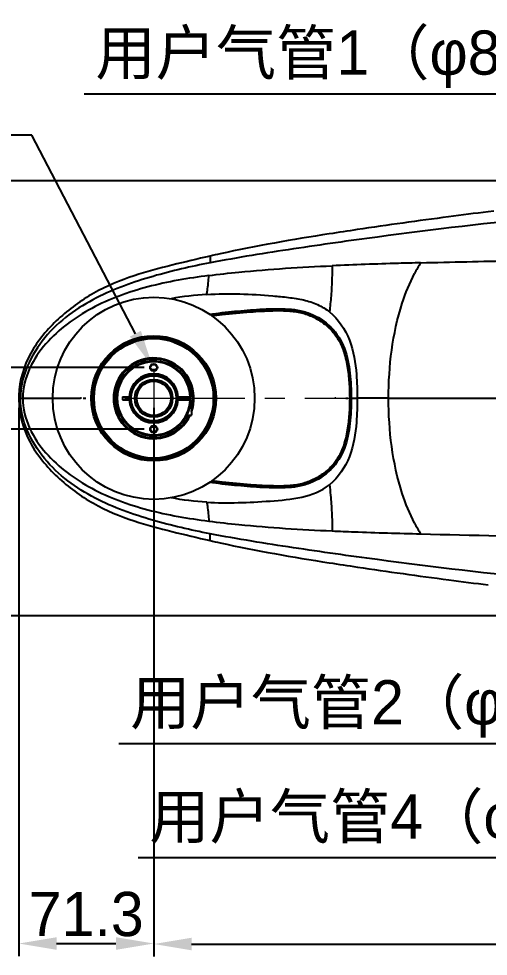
# Model space of a CAD drawing. Header units: millimetres. Extents: x 4086 to 8300, y 123 to 1549.
# Drawn here: x 6651.9 to 6726.3, y 581.5 to 730 of the extents above; entities that cross this region are included whole.
import ezdxf
from ezdxf import colors
from ezdxf.entities.mleader import LeaderData, LeaderLine
from ezdxf.math import Vec2, Vec3

# ---------------------------------------------------------------- set-up
doc = ezdxf.new("R2010")
doc.units = ezdxf.units.MM
doc.linetypes.add('CENTER2', pattern=[28.575, 19.05, -3.175, 3.175, -3.175])
doc.layers.add('中心线层', color=7, linetype='CENTER2', lineweight=0)
doc.layers.add('轮廓实线层', color=7, linetype='Continuous', lineweight=30)
doc.layers.add('尺寸标注', color=7, linetype='Continuous')
doc.styles.add('思源黑', font='SourceHanSansCN-Normal.ttf')
doc.dimstyles.new('尺寸标注_3_10比例', dxfattribs={"dimtxt": 7, "dimasz": 6, "dimexe": 2, "dimexo": 1.5, "dimgap": 1, "dimtad": 1, "dimdec": 1, "dimlfac": 3.333333, "dimdsep": 46, "dimtxsty": '思源黑', "dimcen": 0.09, "dimadec": 0, "dimazin": 0, "dimtp": 0.01, "dimtm": 0.01, "dimtfac": 1, "dimtdec": 1, "dimtofl": 0, "dimtmove": 0, "dimatfit": 3, "dimfxl": 0, "dimtolj": 1, "dimarcsym": 0})

# ---------------------------------------------------------------- blocks, each defined once
blk = doc.blocks.new('*D1402')
at = {"layer": 'Defpoints', "color": 0}
for p in [(6651.86, 669.87), (6673.26, 669.87), (6673.26, 583.54)]:
    blk.add_point(p, dxfattribs=at)
at = {"layer": '轮廓实线层', "color": 0, "lineweight": -2}
for p, q in [((6651.86, 668.37), (6651.86, 581.54)), ((6673.26, 668.37), (6673.26, 581.54)), ((6657.86, 583.54), (6667.26, 583.54))]:
    blk.add_line(p, q, dxfattribs=at)
at = {"layer": '轮廓实线层', "color": 0}
for points in [[(6657.86, 584.54), (6657.86, 582.54), (6651.86, 583.54)], [(6667.26, 582.54), (6667.26, 584.54), (6673.26, 583.54)]]:
    blk.add_solid(points, dxfattribs=at)
at = {"layer": '轮廓实线层', "color": 0, "insert": (6662.56, 588.17), "char_height": 7, "attachment_point": 5, "style": '思源黑'}
blk.add_mtext('\\A1;71.3', dxfattribs=at)
blk = doc.blocks.new('*D1403')
at = {"layer": 'Defpoints', "color": 0}
for p in [(6673.26, 669.87), (6808.26, 669.87), (6808.26, 583.46)]:
    blk.add_point(p, dxfattribs=at)
at = {"layer": '轮廓实线层', "color": 0, "lineweight": -2}
for p, q in [((6673.26, 668.37), (6673.26, 581.46)), ((6808.26, 668.37), (6808.26, 581.46)), ((6679.26, 583.46), (6802.26, 583.46))]:
    blk.add_line(p, q, dxfattribs=at)
at = {"layer": '轮廓实线层', "color": 0}
for points in [[(6679.26, 584.46), (6679.26, 582.46), (6673.26, 583.46)], [(6802.26, 582.46), (6802.26, 584.46), (6808.26, 583.46)]]:
    blk.add_solid(points, dxfattribs=at)
at = {"layer": '轮廓实线层', "color": 0, "insert": (6740.76, 588.09), "char_height": 7, "attachment_point": 5, "style": '思源黑'}
blk.add_mtext('\\A1;450', dxfattribs=at)
blk = doc.blocks.new('*D1413')
at = {"layer": 'Defpoints', "color": 0}
for p in [(6790.18, 704.31), (6595.76, 635.43), (6790.18, 635.43)]:
    blk.add_point(p, dxfattribs=at)
at = {"layer": '轮廓实线层', "color": 0, "lineweight": -2}
for p, q in [((6788.68, 704.31), (6593.76, 704.31)), ((6595.76, 698.31), (6595.76, 641.43)), ((6788.68, 635.43), (6593.76, 635.43))]:
    blk.add_line(p, q, dxfattribs=at)
at = {"layer": '轮廓实线层', "color": 0}
for points in [[(6596.76, 698.31), (6594.76, 698.31), (6595.76, 704.31)], [(6594.76, 641.43), (6596.76, 641.43), (6595.76, 635.43)]]:
    blk.add_solid(points, dxfattribs=at)
at = {"layer": '轮廓实线层', "color": 0, "insert": (6591.13, 669.87), "char_height": 7, "attachment_point": 5, "rotation": 90, "style": '思源黑'}
blk.add_mtext('\\A1;229.6', dxfattribs=at)
blk = doc.blocks.new('*D1632')
at = {"color": 0, "lineweight": -2}
for p, q in [((6633.83, 680.74), (6633.83, 686.74)), ((6671.76, 674.74), (6631.83, 674.74)), ((6671.76, 664.99), (6631.83, 664.99)), ((6633.83, 658.99), (6633.83, 633.46))]:
    blk.add_line(p, q, dxfattribs=at)
at = {"color": 0}
for points in [[(6632.83, 680.74), (6634.83, 680.74), (6633.83, 674.74)], [(6634.83, 658.99), (6632.83, 658.99), (6633.83, 664.99)]]:
    blk.add_solid(points, dxfattribs=at)
at = {"layer": 'Defpoints', "color": 0}
for p in [(6673.26, 674.74), (6633.83, 664.99), (6673.26, 664.99)]:
    blk.add_point(p, dxfattribs=at)
at = {"color": 0, "insert": (6629.2, 643.23), "char_height": 7, "attachment_point": 5, "rotation": 90, "style": '思源黑'}
blk.add_mtext('\\A1;32.5', dxfattribs=at)

msp = doc.modelspace()

# ---------------------------------------------------------------- linework, layer by layer
for p, q in [((6727.157, 699.513), (6726.266, 699.403)), ((6682.205, 692.391), (6682.201, 691.322)), ((6651.863, 669.869), (6652.115, 669.869)), ((6652.116, 669.87), (6652.506, 669.868)), ((6652.506, 669.869), (6657.655, 669.869)), ((6657.654, 669.869), (6661.637, 669.869)), ((6661.787, 669.869), (6661.637, 669.869)), ((6662.098, 669.869), (6662.498, 669.869)), ((6668.305, 670.094), (6668.305, 669.644)), ((6668.305, 670.094), (6669.512, 670.094)), ((6668.305, 669.644), (6669.512, 669.644)), ((6676.999, 670.094), (6679.176, 670.094)), ((6676.999, 669.644), (6679.176, 669.644)), ((6677.604, 670.094), (6677.604, 669.644)), ((6678.804, 670.094), (6678.804, 669.644)), ((6702.109, 669.869), (6701.959, 669.869)), ((6703.694, 669.869), (6704.093, 669.869)), ((6704.507, 669.869), (6704.58, 669.869)), ((6704.579, 669.869), (6705.522, 669.869)), ((6710.476, 669.869), (6739.354, 669.869)), ((6678.987, 668.369), (6679.254, 668.369)), ((6679.254, 668.369), (6679.254, 667.214)), ((6678.529, 667.169), (6679.209, 667.169)), ((6678.552, 667.214), (6679.254, 667.214)), ((6679.209, 667.169), (6679.254, 667.214)), ((6682.205, 647.347), (6682.202, 648.416))]:
    msp.add_line(p, q)
for centre, radius in [((6673.255, 669.869), 16.002), ((6673.255, 669.869), 9.915), ((6673.255, 669.869), 9.75), ((6673.255, 669.869), 9.6), ((6673.255, 669.869), 9.45), ((6673.255, 674.744), 0.585), ((6673.255, 674.744), 0.495), ((6673.255, 669.869), 3.75), ((6673.255, 669.869), 3.577), ((6673.255, 669.869), 3), ((6673.255, 669.869), 2.7), ((6673.255, 669.869), 2.7), ((6673.255, 664.994), 0.585), ((6673.255, 664.994), 0.495)]:
    msp.add_circle(centre, radius)
for centre, radius, start, end in [((6838.697, -207.771), 914.115, 97.064953, 97.460324), ((6826.991, -120.444), 826.007, 97.441723, 98.456401), ((6802.568, 44.739), 659.028, 98.468062, 98.858495), ((6731.793, 474.365), 223.597, 102.40054, 102.8133), ((6737.947, 677.501), 26.301, 148.2835, 152.57074), ((6673.255, 669.869), 6.39, 339.87988, 335.00152), ((6673.255, 669.869), 6.3, 342.2489, 334.62161), ((6673.255, 669.869), 6.225, 344.54987, 334.2939), ((6673.255, 669.869), 5.925, 2.17631, 357.82369), ((6673.255, 669.869), 5.775, 2.23287, 357.76713), ((6673.255, 669.869), 4.53, 85.68471, 94.31529), ((6673.255, 669.869), 3.9, 3.30736, 176.69264), ((6665.831, 669.866), 13.968, 177.93243, 179.5892), ((6665.822, 669.872), 13.959, 179.58933, 180.81505), ((6673.255, 669.869), 4.53, 177.15274, 182.84735), ((6673.255, 669.869), 3.93, 176.718, 183.282), ((6673.255, 669.869), 3.9, 183.30736, 356.69264), ((6673.255, 669.869), 3.93, 356.718, 3.282), ((6673.255, 669.869), 4.53, 265.68469, 274.31531), ((6737.782, 662.143), 26.111, 207.41503, 211.73337), ((6731.765, 865.251), 223.472, 257.18671, 257.59927), ((6803.153, 1298.929), 663.002, 261.144952, 261.533234), ((6826.774, 1458.579), 824.39, 261.543166, 262.560022), ((6839.078, 1550.7), 917.329, 262.543026, 262.937564)]:
    msp.add_arc(centre, radius, start, end)
for points, knots in [([(6790.159, 701.609), (6785.595, 701.708), (6776.468, 701.593), (6758.277, 700.677), (6735.68, 698.71), (6713.224, 696.083), (6695.424, 693.567), (6686.583, 692.164), (6682.202, 691.32)], [0, 0, 0, 0, 0.1261445, 0.2520842, 0.503226, 0.7527351, 0.8767178, 1, 1, 1, 1]), ([(6682.205, 692.391), (6680.18, 691.93), (6676.14, 690.976), (6672.116, 689.933), (6670.144, 689.284)], [0, 0, 0, 0, 0.5000389, 1, 1, 1, 1]), ([(6715.574, 691.329), (6720.439, 691.454), (6730.196, 691.682), (6744.983, 691.954), (6759.868, 692.154), (6774.526, 692.243), (6786.315, 692.149), (6795.185, 691.772), (6801.36, 691.251), (6806.311, 690.389), (6810.097, 689.315), (6812.798, 688.17), (6815.272, 686.602), (6818.434, 684.248), (6820.487, 682.093), (6821.87, 680.668)], [0, 0, 0, 0, 0.1333384, 0.2674309, 0.4052206, 0.5412094, 0.669074, 0.7281819, 0.7844501, 0.838775, 0.8655352, 0.8921528, 0.9188106, 0.9455903, 1, 1, 1, 1]), ([(6682.201, 691.322), (6679.161, 690.736), (6673.023, 689.334), (6665.431, 686.654), (6659.659, 683.202), (6654.618, 678.476), (6652.117, 673.311), (6652.115, 669.87)], [0, 0, 0, 0, 0.2343604, 0.4762955, 0.606155, 0.7395281, 1, 1, 1, 1]), ([(6681.976, 689.306), (6683.571, 689.512), (6690.073, 690.241), (6696.608, 690.642), (6701.538, 690.863)], [0, 0, 0, 0, 0.245753, 1, 1, 1, 1]), ([(6701.538, 690.863), (6701.56, 690.214), (6701.506, 688.628), (6701.412, 686.183), (6701.205, 684.396), (6701.123, 683.539)], [0, 0, 0, 0, 0.2650957, 0.6482529, 1, 1, 1, 1]), ([(6715.574, 691.328), (6714.399, 691.298), (6709.719, 691.173), (6705.04, 691.018), (6701.538, 690.863)], [0, 0, 0, 0, 0.2510771, 1, 1, 1, 1]), ([(6670.144, 689.284), (6667.939, 688.557), (6663.618, 686.767), (6658.884, 683.309), (6655.665, 679.946), (6653.001, 676.149), (6651.955, 672.672), (6651.872, 670.37)], [0, 0, 0, 0, 0.2505136, 0.5008339, 0.626177, 0.7514473, 1, 1, 1, 1]), ([(6681.976, 689.306), (6678.723, 688.886), (6672.357, 687.819), (6664.77, 685.083), (6659.473, 681.744), (6656.019, 678.604), (6653.313, 674.68), (6652.505, 671.483), (6652.506, 669.869)], [0, 0, 0, 0, 0.2583844, 0.5074785, 0.6286754, 0.7497046, 0.8728429, 1, 1, 1, 1]), ([(6681.67, 686.316), (6681.703, 686.513), (6681.858, 687.503), (6681.965, 688.504), (6681.976, 689.306)], [0, 0, 0, 0, 0.1994303, 1, 1, 1, 1]), ([(6710.476, 669.869), (6710.508, 674.939), (6711.274, 681.814), (6713.823, 688.113), (6714.603, 689.617)], [0, 0, 0, 0, 0.7495701, 1, 1, 1, 1]), ([(6681.67, 686.316), (6685.151, 686.529), (6689.491, 686.36), (6694.597, 685.865), (6696.998, 685.524), (6699.232, 684.803), (6700.543, 684.003), (6701.124, 683.541)], [0, 0, 0, 0, 0.5243598, 0.6496264, 0.7717267, 0.8884118, 1, 1, 1, 1]), ([(6682.102, 683.205), (6683.428, 683.362), (6686.08, 683.673), (6690.072, 683.991), (6693.411, 684.12), (6696.081, 683.895), (6698.663, 683.186), (6701.556, 681.34), (6703.738, 677.846), (6704.432, 673.866), (6704.577, 671.204), (6704.579, 669.869)], [0, 0, 0, 0, 0.1251857, 0.2503658, 0.3755413, 0.4381718, 0.5007654, 0.6253155, 0.7498122, 0.8748136, 1, 1, 1, 1]), ([(6704.507, 669.869), (6704.507, 671.19), (6704.363, 673.824), (6703.652, 677.75), (6701.505, 681.194), (6698.661, 683.021), (6696.123, 683.737), (6694.146, 683.918), (6692.166, 683.909), (6689.524, 683.806), (6686.228, 683.535), (6683.601, 683.234), (6682.287, 683.078)], [0, 0, 0, 0, 0.1253884, 0.2503845, 0.3745499, 0.4986957, 0.5611048, 0.6236187, 0.6862957, 0.7490181, 0.8744828, 1, 1, 1, 1]), ([(6682.492, 682.936), (6683.023, 682.999), (6685.049, 683.234), (6688.261, 683.56), (6691.841, 683.766), (6694.631, 683.77), (6696.881, 683.438), (6698.771, 682.701), (6700.403, 681.665), (6701.77, 680.346), (6702.856, 678.72), (6703.629, 676.666), (6704.074, 674.297), (6704.282, 671.973), (6704.32, 670.5), (6704.32, 669.869)], [0, 0, 0, 0, 0.0518549, 0.1977403, 0.3125547, 0.3989286, 0.4665722, 0.528417, 0.5906931, 0.6498403, 0.7080008, 0.775012, 0.8578072, 0.9390521, 1, 1, 1, 1]), ([(6701.124, 683.541), (6702.543, 682.404), (6704.707, 679.168), (6705.246, 675.477), (6705.391, 673.621)], [0, 0, 0, 0, 0.4941849, 1, 1, 1, 1]), ([(6651.864, 669.673), (6651.897, 667.344), (6652.891, 663.802), (6655.545, 659.933), (6658.78, 656.512), (6663.556, 652.998), (6667.925, 651.184), (6670.155, 650.45)], [0, 0, 0, 0, 0.2485495, 0.3738352, 0.4991908, 0.7495125, 1, 1, 1, 1]), ([(6682.202, 648.418), (6679.123, 649.013), (6672.899, 650.429), (6663.632, 653.723), (6655.325, 659.686), (6652.113, 666.443), (6652.116, 669.869)], [0, 0, 0, 0, 0.2377161, 0.4836282, 0.7403703, 1, 1, 1, 1]), ([(6652.506, 669.869), (6652.505, 668.255), (6653.313, 665.058), (6656.019, 661.133), (6659.473, 657.993), (6664.77, 654.654), (6672.357, 651.919), (6678.723, 650.851), (6681.976, 650.431)], [0, 0, 0, 0, 0.1271571, 0.2502954, 0.3713246, 0.4925215, 0.7416156, 1, 1, 1, 1]), ([(6704.579, 669.869), (6704.58, 668.534), (6704.436, 665.871), (6703.738, 661.891), (6701.558, 658.395), (6698.66, 656.554), (6696.08, 655.842), (6694.078, 655.669), (6692.075, 655.682), (6689.407, 655.79), (6686.08, 656.069), (6683.427, 656.375), (6682.101, 656.533)], [0, 0, 0, 0, 0.1251588, 0.2501586, 0.3747377, 0.4992979, 0.5618628, 0.624444, 0.687037, 0.7496317, 0.8748124, 1, 1, 1, 1]), ([(6682.286, 656.66), (6683.6, 656.504), (6686.227, 656.203), (6689.523, 655.931), (6692.166, 655.829), (6694.146, 655.82), (6696.122, 656), (6698.66, 656.716), (6701.504, 658.542), (6703.651, 661.987), (6704.363, 665.913), (6704.507, 668.547), (6704.507, 669.869)], [0, 0, 0, 0, 0.1255272, 0.2510003, 0.3137263, 0.3764027, 0.4389069, 0.5013038, 0.6254258, 0.7495907, 0.8746001, 1, 1, 1, 1]), ([(6704.32, 669.869), (6704.32, 669.242), (6704.283, 667.784), (6704.078, 665.472), (6703.639, 663.107), (6702.869, 661.045), (6701.789, 659.416), (6700.432, 658.094), (6698.811, 657.058), (6696.94, 656.316), (6694.712, 655.972), (6691.924, 655.967), (6688.322, 656.172), (6685.076, 656.5), (6683.028, 656.738), (6682.492, 656.802)], [0, 0, 0, 0, 0.0605307, 0.140728, 0.2237705, 0.2911323, 0.3492349, 0.4080955, 0.4702031, 0.531696, 0.5983608, 0.6841546, 0.8001922, 0.9475776, 1, 1, 1, 1]), ([(6710.476, 669.869), (6710.07, 669.868), (6708.419, 669.869), (6706.768, 669.87), (6705.522, 669.869)], [0, 0, 0, 0, 0.2458389, 1, 1, 1, 1]), ([(6714.603, 650.121), (6713.823, 651.624), (6711.274, 657.924), (6710.508, 664.799), (6710.476, 669.869)], [0, 0, 0, 0, 0.2504304, 1, 1, 1, 1]), ([(6705.391, 666.117), (6705.246, 664.261), (6704.707, 660.57), (6702.543, 657.334), (6701.124, 656.197)], [0, 0, 0, 0, 0.5058151, 1, 1, 1, 1]), ([(6715.574, 648.41), (6723.803, 648.193), (6738.259, 647.886), (6757.786, 647.601), (6773.68, 647.494), (6785.565, 647.577), (6794.498, 647.924), (6800.646, 648.407), (6806.21, 649.312), (6811.196, 650.666), (6815.075, 652.936), (6818.647, 655.707), (6820.65, 657.811), (6821.869, 659.069)], [0, 0, 0, 0, 0.2255858, 0.3962069, 0.5351188, 0.6611559, 0.7218139, 0.7800935, 0.829949, 0.8762901, 0.9206288, 0.952023, 1, 1, 1, 1]), ([(6681.67, 653.423), (6685.008, 653.219), (6691.427, 653.52), (6698.582, 654.16), (6701.123, 656.197)], [0, 0, 0, 0, 0.5065543, 1, 1, 1, 1]), ([(6701.123, 656.198), (6701.177, 655.638), (6701.349, 654.169), (6701.478, 651.726), (6701.571, 649.842), (6701.538, 648.875)], [0, 0, 0, 0, 0.2301756, 0.6044532, 1, 1, 1, 1]), ([(6681.67, 653.421), (6681.703, 653.224), (6681.858, 652.234), (6681.966, 651.233), (6681.976, 650.431)], [0, 0, 0, 0, 0.1995176, 1, 1, 1, 1]), ([(6670.155, 650.45), (6672.125, 649.802), (6676.146, 648.76), (6680.182, 647.807), (6682.205, 647.347)], [0, 0, 0, 0, 0.4999634, 1, 1, 1, 1]), ([(6681.976, 650.431), (6683.571, 650.225), (6690.073, 649.496), (6696.608, 649.096), (6701.538, 648.875)], [0, 0, 0, 0, 0.2457521, 1, 1, 1, 1]), ([(6701.538, 648.875), (6702.702, 648.823), (6707.38, 648.635), (6712.059, 648.5), (6715.574, 648.409)], [0, 0, 0, 0, 0.248905, 1, 1, 1, 1]), ([(6790.159, 638.128), (6781.04, 637.934), (6762.819, 638.682), (6735.682, 641.022), (6713.225, 643.658), (6695.423, 646.169), (6686.583, 647.576), (6682.201, 648.416)], [0, 0, 0, 0, 0.2520464, 0.5032011, 0.7527228, 0.8767117, 1, 1, 1, 1])]:
    msp.add_open_spline(points, degree=3, knots=knots)
for points in [[(6701.081, 695.906), (6695.288, 695.003), (6689.503, 694.005), (6683.776, 692.745)], [(6681.67, 686.316), (6679.775, 686.2), (6677.881, 685.978), (6676.011, 685.631)], [(6705.391, 673.621), (6705.489, 672.373), (6705.523, 671.12), (6705.522, 669.869)], [(6657.655, 669.869), (6657.655, 669.869), (6657.655, 669.869), (6657.655, 669.869)], [(6705.522, 669.869), (6705.523, 668.617), (6705.489, 667.364), (6705.391, 666.117)], [(6681.67, 653.421), (6679.776, 653.538), (6677.882, 653.76), (6676.013, 654.107)], [(6683.775, 646.993), (6689.506, 645.732), (6695.295, 644.733), (6701.094, 643.829)]]:
    msp.add_open_spline(points, degree=3)
at = {"layer": '中心线层'}
for p, q in [((6673.255, 674.432), (6673.255, 665.306)), ((6668.649, 669.869), (7047.166, 669.869))]:
    msp.add_line(p, q, dxfattribs=at)

# ---------------------------------------------------------------- dimensions: what is measured, and where the dimension line sits
dim = msp.add_linear_dim(base=(6633.827, 664.994), p1=(6673.255, 674.744), p2=(6673.255, 664.994), angle=90, dimstyle='尺寸标注_3_10比例')
dim.commit()
dim.dimension.update_dxf_attribs({"geometry": '*D1632', "text_midpoint": (6629.196, 643.229)})
at = {"layer": '轮廓实线层'}
dim = msp.add_linear_dim(base=(6595.76, 635.432), p1=(6790.176, 704.306), p2=(6790.175, 635.432), angle=90, dimstyle='尺寸标注_3_10比例', dxfattribs=at)
dim.commit()
dim.dimension.update_dxf_attribs({"geometry": '*D1413', "text_midpoint": (6595.76, 669.869), "dimtype": 160})
for base, p1, p2, picture, middle in [((6673.255, 583.544), (6651.863, 669.869), (6673.255, 669.869), '*D1402', (6662.559, 588.175)), ((6808.255, 583.463), (6673.255, 669.869), (6808.255, 669.869), '*D1403', (6740.755, 588.089))]:
    dim = msp.add_linear_dim(base=base, p1=p1, p2=p2, dimstyle='尺寸标注_3_10比例', dxfattribs=at)
    dim.commit()
    dim.dimension.update_dxf_attribs({"geometry": picture, "text_midpoint": middle})

# ---------------------------------------------------------------- leaders
ml = msp.add_multileader_mtext('Standard')
ml.set_content('用户气管3（φ6 灰）', style='思源黑')
ml.set_leader_properties()
ml.build(insert=Vec2(0, 0))
ml.multileader.update_dxf_attribs({"text_left_attachment_type": 5, "text_right_attachment_type": 5, "dogleg_length": 1, "arrow_head_size": 6})
ctx = ml.context
ctx.base_point, ctx.char_height, ctx.arrow_head_size, ctx.plane_origin = Vec3(6669.074, 735.814), 7, 6, Vec3(6770.655, 675.845)
ctx.left_attachment, ctx.right_attachment, ctx.text_align_type = 5, 5, 2
notes = []
notes.append((ctx, [(0, (1, 1, 0), (6753.754, 735.814), (-1, 0), 1, [(0, [(6770.655, 675.845)], 0, [])])]))
ctx.mtext.insert, ctx.mtext.alignment, ctx.mtext.flow_direction = Vec3(6750.754, 745.896), 3, 5
ml = msp.add_multileader_mtext('Standard')
ml.set_content('用户气管1（φ8 灰）', style='思源黑')
ml.set_leader_properties()
ml.build(insert=Vec2(0, 0))
ml.multileader.update_dxf_attribs({"text_left_attachment_type": 5, "text_right_attachment_type": 5, "dogleg_length": 1, "arrow_head_size": 6})
ctx = ml.context
ctx.base_point, ctx.char_height, ctx.arrow_head_size, ctx.plane_origin = Vec3(6668.258, 718.033), 7, 6, Vec3(6762.649, 675.319)
ctx.left_attachment, ctx.right_attachment, ctx.text_align_type = 5, 5, 2
notes.append((ctx, [(0, (1, 1, 0), (6752.938, 718.033), (-1, 0), 1, [(0, [(6762.649, 675.319)], 0, [])])]))
ctx.mtext.insert, ctx.mtext.alignment, ctx.mtext.flow_direction = Vec3(6749.938, 728.115), 3, 5
ml = msp.add_multileader_mtext('Standard')
ml.set_content('用户气管2（φ8 蓝）', style='思源黑')
ml.set_leader_properties()
ml.build(insert=Vec2(0, 0))
ml.multileader.update_dxf_attribs({"text_left_attachment_type": 5, "text_right_attachment_type": 5, "dogleg_length": 1, "arrow_head_size": 6})
ctx = ml.context
ctx.base_point, ctx.char_height, ctx.arrow_head_size, ctx.plane_origin = Vec3(6673.768, 615.16), 7, 6, Vec3(6672.849, 506.179)
ctx.left_attachment, ctx.right_attachment, ctx.text_align_type = 5, 5, 2
notes.append((ctx, [(0, (1, 1, 0), (6758.449, 615.16), (-1, 0), 1, [(0, [(6760.899, 663.784)], 0, [])])]))
ctx.mtext.insert, ctx.mtext.alignment, ctx.mtext.flow_direction = Vec3(6755.449, 625.242), 3, 5
ml = msp.add_multileader_mtext('Standard')
ml.set_content('用户气管4（φ6 蓝）', style='思源黑')
ml.set_leader_properties()
ml.build(insert=Vec2(0, 0))
ml.multileader.update_dxf_attribs({"text_left_attachment_type": 5, "text_right_attachment_type": 5, "dogleg_length": 1, "arrow_head_size": 6})
ctx = ml.context
ctx.base_point, ctx.char_height, ctx.arrow_head_size, ctx.plane_origin = Vec3(6676.81, 597.083), 7, 6, Vec3(6683.884, 505.606)
ctx.left_attachment, ctx.right_attachment, ctx.text_align_type = 5, 5, 2
notes.append((ctx, [(0, (1, 1, 0), (6761.49, 597.083), (-1, 0), 1, [(0, [(6771.934, 663.21)], 0, [])])]))
ctx.mtext.insert, ctx.mtext.alignment, ctx.mtext.flow_direction = Vec3(6758.49, 607.165), 3, 5
at = {"layer": '尺寸标注'}
ml = msp.add_multileader_mtext('Standard', dxfattribs=at)
ml.set_content('2×M4{\\A1;\\C256;深度}10', style='思源黑')
ml.set_leader_properties()
ml.build(insert=Vec2(0, 0))
ml.multileader.update_dxf_attribs({"text_left_attachment_type": 5, "text_right_attachment_type": 5, "dogleg_length": 1, "arrow_head_size": 6})
ctx = ml.context
ctx.base_point, ctx.char_height, ctx.arrow_head_size, ctx.plane_origin = Vec3(6592.423, 711.539), 7, 6, Vec3(6673.284, 664.809)
ctx.left_attachment, ctx.right_attachment, ctx.text_align_type = 5, 5, 2
notes.append((ctx, [(0, (1, 1, 0), (6653.932, 711.539), (-1, 0), 1, [(0, [(6673.126, 674.785)], 0, [])])]))
ctx.mtext.insert, ctx.mtext.alignment, ctx.mtext.flow_direction = Vec3(6650.932, 720.3), 3, 5
for ctx, leaders in notes:
    for number, flags, end, landing, length, lines in leaders:
        leader = LeaderData()
        leader.index, (leader.has_last_leader_line, leader.has_dogleg_vector, leader.attachment_direction) = number, flags
        leader.last_leader_point, leader.dogleg_vector, leader.dogleg_length = Vec3(end), Vec3(landing), length
        for number, points, colour, breaks in lines:
            line = LeaderLine()
            line.index, line.vertices, line.color, line.breaks = number, Vec3.list(points), colors.encode_raw_color(colour), breaks
            leader.lines.append(line)
        ctx.leaders.append(leader)

doc.saveas('drawing.dxf')
